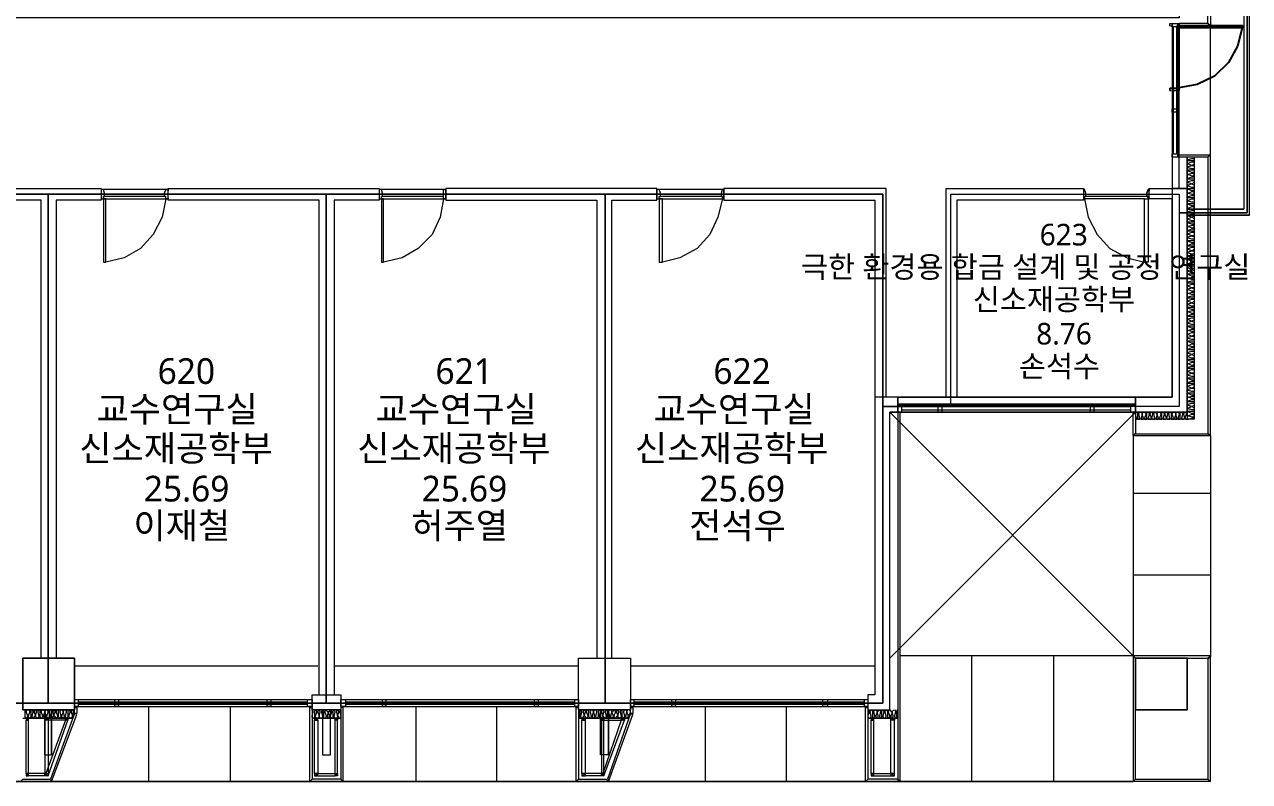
# Model space of a CAD drawing. Header units: millimetres. Extents: x -4005 to 126991, y -1911 to 106703.
# Drawn here: x 93879 to 110395, y 19414 to 29613 of the extents above; entities that cross this region are included whole.
import ezdxf

# ---------------------------------------------------------------- set-up
doc = ezdxf.new("R2010")
doc.units = ezdxf.units.MM
doc.layers.add('PDF_문자', color=7, linetype='Continuous')
doc.layers.add('PDF_형상', color=7, linetype='Continuous')
doc.styles.add('PDF 맑은 고딕', font='malgun.ttf')

msp = doc.modelspace()

# ---------------------------------------------------------------- linework, layer by layer
at = {"layer": 'PDF_형상', "lineweight": 5}
for points in [[(109835, 39358), (109867, 39389), (109867, 29596), (109835, 29627)], [(109354, 29580), (109354, 29627), (109431, 29627), (109431, 29580)], [(109447, 29627), (109447, 29596), (109867, 29596), (109835, 29627)], [(109447, 29565), (109447, 28756)], [(109338, 28725), (109322, 28725), (109322, 28756), (109369, 28756), (109416, 28756), (109447, 28756), (109447, 28725), (109431, 28725), (109447, 28725), (109447, 28756), (109416, 28756), (109369, 28756), (109322, 28756), (109322, 28725)], [(109354, 28430), (109354, 28476), (109431, 28476), (109431, 28430)], [(109556, 24388), (109556, 27824), (109354, 27824), (109354, 24590), (108856, 24590), (108856, 24388)], [(109447, 27824), (109447, 27855), (109867, 27855), (109835, 27824)], [(109867, 24077), (109867, 27855), (109835, 27824), (109835, 24108)], [(109571, 27590), (109618, 27575), (109649, 27575), (109649, 27590), (109649, 27606), (109618, 27606)], [(90451, 27326), (90451, 20471), (94198, 20471), (94198, 27326)], [(94198, 27326), (94198, 20471), (97944, 20471), (97944, 27326)], [(94913, 27264), (95814, 27264), (95814, 27388), (94913, 27388)], [(94944, 27264), (94944, 26409), (94975, 26409), (94975, 27264)], [(97944, 27326), (97944, 20471), (101706, 20471), (101706, 27326)], [(98659, 27264), (99560, 27264), (99560, 27388), (98659, 27388)], [(98690, 27264), (98690, 26409), (98721, 26409), (98721, 27264)], [(105452, 27326), (101706, 27326), (101706, 20471), (105452, 20471), (105452, 24466)], [(102405, 27264), (103307, 27264), (103307, 27388), (102405, 27388)], [(102436, 27264), (102436, 26409), (102483, 26409), (102483, 27264)], [(109354, 24590), (109354, 27264), (109043, 27264), (109043, 27404), (109556, 27404), (109556, 24590), (109556, 24388), (108856, 24388), (105654, 24388), (108856, 24388), (109556, 24388), (109556, 24590), (109556, 27404), (109354, 27404)], [(109447, 24466), (106369, 24466), (106369, 27326), (109447, 27326)], [(109027, 27264), (109027, 26409), (108981, 26409), (108981, 27264)], [(109043, 27373), (109043, 27388), (109027, 27388), (109012, 27342), (109012, 27295), (109027, 27295), (109027, 27264), (109043, 27264), (109043, 27279), (109043, 27264), (109027, 27264), (109027, 27295), (109012, 27295), (109012, 27342), (109027, 27388), (109043, 27388)], [(109571, 27342), (109618, 27326), (109649, 27326), (109649, 27342), (109649, 27357), (109618, 27357)], [(109571, 27140), (109618, 27124), (109649, 27124), (109649, 27140), (109649, 27155), (109618, 27155)], [(109571, 26891), (109618, 26875), (109649, 26875), (109649, 26891), (109649, 26906), (109618, 26906)], [(109571, 26440), (109618, 26425), (109649, 26425), (109649, 26440), (109649, 26456), (109618, 26456)], [(109571, 26083), (109556, 26083), (109556, 26067), (109556, 26051), (109571, 26051), (109618, 26067)], [(109571, 25741), (109618, 25725), (109649, 25725), (109649, 25741), (109649, 25756), (109618, 25756)], [(109571, 25290), (109618, 25274), (109649, 25274), (109649, 25290), (109649, 25305), (109618, 25305)], [(109571, 25041), (109618, 25025), (109649, 25025), (109649, 25041), (109649, 25057), (109618, 25057)], [(108856, 24497), (105654, 24497)], [(105654, 24481), (105701, 24481), (105701, 24388), (105654, 24388)], [(106198, 24481), (106245, 24481), (106245, 24388), (106198, 24388)], [(108250, 24481), (108297, 24481), (108297, 24388), (108250, 24388)], [(108794, 24481), (108856, 24481), (108856, 24388), (108794, 24388)], [(105654, 19445), (105685, 19414), (105685, 24388), (105654, 24388)], [(108856, 24108), (108825, 24077), (108825, 24388), (108856, 24388)], [(108949, 24357), (108934, 24310), (108934, 24295), (108949, 24295), (108965, 24295), (108965, 24310)], [(109151, 24357), (109136, 24310), (109136, 24295), (109151, 24295), (109167, 24295), (109167, 24310)], [(109400, 24357), (109385, 24310), (109385, 24295), (109400, 24295), (109416, 24295), (109416, 24310)], [(109618, 24357), (109571, 24342), (109618, 24326), (109649, 24326), (109649, 24342), (109649, 24357)], [(108856, 24093), (108825, 24077), (109867, 24077), (109835, 24093)], [(93856, 20378), (93856, 21077), (94555, 21077), (94555, 20378)], [(94555, 21077), (93856, 21077), (93856, 20378), (94555, 20378)], [(101348, 20378), (101348, 21077), (102048, 21077), (102048, 20378)], [(108856, 21077), (108825, 21093), (108825, 19414), (108856, 19445)], [(109556, 20378), (109556, 21077), (108856, 21077), (108856, 20378)], [(109867, 21093), (109835, 21062), (109835, 19445), (109867, 19414)], [(94555, 20518), (94602, 20518), (94602, 20424), (94555, 20424)], [(95099, 20518), (95146, 20518), (95146, 20424), (95099, 20424)], [(97151, 20518), (97198, 20518), (97198, 20424), (97151, 20424)], [(97695, 20518), (97757, 20518), (97757, 20424), (97695, 20424)], [(97757, 20580), (98146, 20580), (98146, 20378), (97757, 20378)], [(98146, 20518), (98208, 20518), (98208, 20424), (98146, 20424)], [(98705, 20518), (98752, 20518), (98752, 20424), (98705, 20424)], [(100757, 20518), (100804, 20518), (100804, 20424), (100757, 20424)], [(101301, 20518), (101348, 20518), (101348, 20424), (101301, 20424)], [(102048, 20518), (102094, 20518), (102094, 20424), (102048, 20424)], [(102607, 20518), (102654, 20518), (102654, 20424), (102607, 20424)], [(104644, 20518), (104706, 20518), (104706, 20424), (104644, 20424)], [(105203, 20518), (105250, 20518), (105250, 20424), (105203, 20424)], [(94027, 20300), (94042, 20347), (94042, 20362), (94027, 20378), (94011, 20378), (94011, 20362), (94011, 20347)], [(94586, 20315), (94555, 20331), (94229, 19445), (94244, 19414)], [(94275, 20300), (94291, 20347), (94291, 20362), (94275, 20378), (94260, 20362), (94260, 20347)], [(97757, 19445), (97726, 19414), (97726, 20409), (97757, 20409)], [(97975, 20347), (97959, 20300), (97959, 20284), (97975, 20269), (97990, 20269), (97990, 20284), (97990, 20300)], [(98146, 19445), (98177, 19414), (98177, 20409), (98146, 20409)], [(101348, 20409), (101348, 19445), (101317, 19414), (101317, 20409)], [(101426, 20300), (101441, 20347), (101441, 20362), (101426, 20378), (101410, 20378), (101410, 20362), (101410, 20347)], [(101659, 20347), (101675, 20300), (101690, 20347), (101690, 20362), (101690, 20378), (101675, 20378), (101659, 20362)], [(102079, 20315), (102048, 20331), (101737, 19445), (101752, 19414)], [(101877, 20300), (101892, 20347), (101892, 20362), (101877, 20378), (101861, 20378), (101861, 20362), (101861, 20347)], [(105250, 19445), (105219, 19414), (105219, 20409), (105250, 20409)], [(105374, 20347), (105359, 20300), (105359, 20284), (105374, 20269), (105390, 20269), (105390, 20284), (105390, 20300)], [(105561, 20300), (105561, 20284), (105561, 20269), (105576, 20269), (105592, 20284), (105592, 20300), (105576, 20347)], [(93902, 20269), (93902, 20238), (93933, 20238), (93933, 20269)], [(94198, 20269), (94198, 20238), (94151, 20238), (94151, 20269)], [(94462, 20269), (94462, 20238), (94431, 20238), (94431, 20269)], [(97788, 20269), (97788, 20238), (97835, 20238), (97835, 20269)], [(98099, 20269), (98099, 20238), (98068, 20238), (98068, 20269)], [(101395, 20269), (101395, 20238), (101441, 20238), (101441, 20269)], [(101970, 20269), (101970, 20238), (101923, 20238), (101923, 20269)], [(105296, 20269), (105296, 20238), (105328, 20238), (105328, 20269)], [(105607, 20269), (105607, 20238), (105561, 20238), (105561, 20269)], [(93902, 19523), (93902, 19492), (93933, 19492), (93933, 19523)], [(94198, 19523), (94198, 19492), (94151, 19492), (94151, 19523)], [(97788, 19523), (97788, 19492), (97835, 19492), (97835, 19523)], [(98099, 19523), (98099, 19492), (98068, 19492), (98068, 19523)], [(101395, 19523), (101395, 19492), (101441, 19492), (101441, 19523)], [(101690, 19523), (101690, 19492), (101659, 19492), (101659, 19523)], [(105296, 19523), (105296, 19492), (105328, 19492), (105328, 19523)], [(108856, 19445), (109835, 19445), (109867, 19414), (108825, 19414), (19583, 19414), (108825, 19414)], [(94229, 19445), (94244, 19414), (93824, 19414), (93856, 19445)], [(97757, 19445), (97726, 19414), (98177, 19414), (98146, 19445)], [(101317, 19414), (101348, 19445), (101721, 19445), (101752, 19414)], [(105250, 19445), (105219, 19414), (105669, 19414), (105654, 19445)]]:
    msp.add_lwpolyline(points, close=True, dxfattribs=at)
for points in [[(82943, 38969), (86394, 38969), (94198, 38969), (101706, 38969), (109447, 38969), (109447, 30280), (110364, 30280), (110364, 27077), (109447, 27077), (109447, 24466), (105452, 24466), (105452, 20471), (101706, 20471), (97944, 20471), (94198, 20471), (90451, 20471), (86705, 20471), (82943, 20471)], [(82943, 27326), (86705, 27326), (90451, 27326), (94198, 27326), (105452, 27326), (105452, 24466), (106369, 24466), (106369, 27326), (109447, 27326), (109447, 27077), (110364, 27077), (110364, 30280), (109447, 30280), (109447, 29704), (101706, 29704), (94198, 29704), (86394, 29704), (84156, 29704), (84156, 30886), (82943, 30886)], [(110395, 27046), (109556, 27046), (110395, 27046), (110395, 30326), (109556, 30326), (110395, 30326)], [(110317, 30248), (109556, 30248), (110317, 30248), (110317, 27124), (109556, 27124), (110317, 27124)], [(109431, 29627), (109447, 29627), (109447, 29596), (109416, 29596), (109416, 29580), (109369, 29580), (109322, 29596), (109322, 29627), (109338, 29627), (109354, 29627), (109354, 27824), (109354, 27870), (109431, 27870), (109431, 27824), (109354, 27824)], [(109431, 27824), (109431, 29627), (109447, 29627), (109447, 29596), (109416, 29596), (109416, 29580), (109369, 29580), (109322, 29596), (109322, 29627), (109338, 29627)], [(109369, 27870), (109369, 29580)], [(109416, 27870), (109416, 29580), (109416, 28756), (109416, 29580)], [(109867, 27839), (109867, 29596)], [(109447, 27404), (109447, 28725), (109354, 28725), (109447, 28725)], [(109354, 28725), (109354, 27404), (109556, 27404)], [(109649, 27824), (109649, 24295), (108856, 24295), (108872, 24295), (108872, 24310), (108856, 24357), (108856, 24373), (108872, 24388), (108887, 24388), (108887, 24373), (108887, 24357), (108887, 24310), (108887, 24295), (108903, 24295), (108918, 24295), (108918, 24310), (108903, 24357), (108903, 24373), (108918, 24388), (108934, 24388), (108949, 24373), (108949, 24357), (108949, 24373), (108965, 24388), (108981, 24388), (108996, 24373), (108996, 24357), (108981, 24310), (108981, 24295), (108996, 24295), (109012, 24295), (109012, 24310), (109012, 24357), (109012, 24373), (109012, 24388), (109027, 24388), (109043, 24373), (109043, 24357), (109027, 24310), (109027, 24295), (109043, 24295), (109074, 24295), (109074, 24310), (109058, 24357), (109058, 24373), (109074, 24388), (109089, 24388), (109089, 24373), (109089, 24357), (109074, 24310), (109089, 24295), (109105, 24295), (109120, 24295), (109120, 24310), (109105, 24357), (109105, 24373), (109120, 24388), (109136, 24388), (109136, 24373), (109151, 24357), (109151, 24373), (109167, 24388), (109183, 24388), (109198, 24373), (109198, 24357), (109183, 24310), (109183, 24295), (109198, 24295), (109214, 24295), (109214, 24310), (109214, 24357), (109214, 24373), (109214, 24388), (109229, 24388), (109245, 24373), (109245, 24357), (109229, 24310), (109229, 24295), (109245, 24295), (109260, 24295), (109276, 24310), (109260, 24357), (109260, 24373), (109260, 24388), (109276, 24388), (109291, 24373), (109291, 24357), (109276, 24310), (109291, 24295), (109307, 24295), (109322, 24295), (109322, 24310), (109307, 24357), (109307, 24373), (109322, 24388), (109338, 24388), (109338, 24373), (109338, 24357), (109338, 24310), (109338, 24295), (109354, 24295), (109369, 24295), (109369, 24310), (109354, 24357), (109354, 24373), (109369, 24388), (109385, 24388), (109400, 24373), (109400, 24357), (109400, 24373), (109416, 24388), (109431, 24388), (109447, 24373), (109447, 24357), (109431, 24310), (109431, 24295), (109447, 24295), (109462, 24295), (109462, 24310), (109462, 24357), (109462, 24373), (109462, 24388), (109478, 24388), (109493, 24373), (109493, 24357), (109478, 24310), (109478, 24295), (109493, 24295), (109509, 24295), (109525, 24310), (109509, 24357), (109509, 24373), (109525, 24388), (109540, 24388), (109540, 24373), (109540, 24357), (109525, 24310), (109540, 24295), (109556, 24295)], [(109556, 27824), (109556, 27808), (109556, 27792), (109571, 27792), (109618, 27808), (109649, 27808), (109649, 27792), (109649, 27777), (109618, 27777), (109571, 27777), (109556, 27777), (109556, 27761), (109556, 27746), (109571, 27746), (109618, 27761), (109649, 27761), (109649, 27746), (109649, 27730), (109618, 27715), (109571, 27730), (109556, 27730), (109556, 27715), (109556, 27699), (109571, 27699), (109618, 27715), (109649, 27715), (109649, 27684), (109649, 27668), (109618, 27668), (109571, 27684), (109556, 27684), (109556, 27668), (109556, 27653), (109571, 27653), (109618, 27653), (109649, 27653), (109649, 27637), (109649, 27621), (109618, 27621), (109571, 27637), (109556, 27637), (109556, 27621), (109556, 27606), (109556, 27590), (109571, 27590), (109556, 27590), (109556, 27575), (109556, 27559), (109556, 27544), (109571, 27544), (109618, 27559), (109649, 27559), (109649, 27544), (109649, 27528), (109618, 27528), (109571, 27528), (109556, 27528), (109556, 27513), (109556, 27497), (109571, 27497), (109618, 27513), (109649, 27513), (109649, 27497), (109649, 27482), (109618, 27466), (109571, 27450), (109556, 27450), (109556, 27466), (109556, 27482), (109571, 27482), (109618, 27466), (109649, 27450), (109649, 27435), (109649, 27419), (109618, 27419), (109571, 27435), (109556, 27435), (109556, 27419), (109556, 27404), (109571, 27404), (109618, 27404), (109649, 27404), (109649, 27388), (109649, 27373), (109618, 27373), (109571, 27388), (109556, 27388), (109556, 27373), (109556, 27357), (109556, 27342), (109571, 27342), (109556, 27342), (109556, 27326), (109556, 27311), (109556, 27295), (109571, 27295), (109618, 27311), (109649, 27311), (109649, 27295), (109649, 27279), (109618, 27279), (109571, 27279), (109556, 27279), (109556, 27264), (109556, 27248), (109571, 27248), (109618, 27264), (109649, 27264), (109649, 27248), (109649, 27217), (109618, 27217), (109571, 27233), (109556, 27233), (109556, 27217), (109556, 27202), (109571, 27202), (109618, 27202), (109649, 27202), (109649, 27186), (109649, 27171), (109618, 27171), (109571, 27186), (109556, 27186), (109556, 27171), (109556, 27155), (109556, 27140), (109571, 27140), (109556, 27140), (109556, 27124), (109556, 27108), (109556, 27093), (109571, 27093), (109618, 27108), (109649, 27108), (109649, 27093), (109649, 27077), (109618, 27077), (109571, 27077), (109556, 27077), (109556, 27062), (109556, 27046), (109571, 27046), (109618, 27062), (109649, 27062), (109649, 27046), (109649, 27031), (109618, 27015), (109571, 27031), (109556, 27031), (109556, 27015), (109556, 27000), (109571, 27000), (109618, 27015), (109649, 27000), (109649, 26984), (109649, 26969), (109618, 26969), (109571, 26984), (109556, 26984), (109556, 26969), (109556, 26953), (109571, 26953), (109618, 26953), (109649, 26953), (109649, 26937), (109649, 26922), (109618, 26922), (109571, 26937), (109556, 26937), (109556, 26922), (109556, 26906), (109556, 26891), (109571, 26891), (109556, 26891), (109556, 26875), (109556, 26860), (109556, 26844), (109571, 26844), (109618, 26860), (109649, 26860), (109649, 26844), (109649, 26829), (109618, 26829), (109571, 26829), (109556, 26829), (109556, 26813), (109556, 26798), (109571, 26798), (109618, 26813), (109649, 26813), (109649, 26798), (109649, 26766), (109618, 26766), (109571, 26782), (109556, 26782), (109556, 26766), (109556, 26751), (109571, 26751), (109618, 26766), (109649, 26751), (109649, 26735), (109649, 26720), (109618, 26720), (109571, 26735), (109556, 26735), (109556, 26720), (109556, 26704), (109571, 26704), (109618, 26704), (109649, 26704), (109649, 26689), (109649, 26673), (109618, 26673), (109571, 26689), (109556, 26689), (109556, 26673), (109556, 26658), (109556, 26642), (109571, 26642), (109618, 26658), (109649, 26658), (109649, 26642), (109649, 26627), (109618, 26627), (109571, 26627), (109556, 26627), (109556, 26611), (109556, 26595), (109571, 26595), (109618, 26611), (109649, 26611), (109649, 26595), (109649, 26580), (109618, 26564), (109571, 26580), (109556, 26580), (109556, 26564), (109556, 26549), (109571, 26549), (109618, 26564), (109649, 26564), (109649, 26533), (109649, 26518), (109618, 26518), (109571, 26533), (109556, 26533), (109556, 26518), (109556, 26502), (109571, 26502), (109618, 26502), (109649, 26502), (109649, 26487), (109649, 26471), (109618, 26471), (109571, 26487), (109556, 26487), (109556, 26471), (109556, 26456), (109556, 26440), (109571, 26440), (109556, 26440), (109556, 26425), (109556, 26409), (109556, 26393), (109571, 26393), (109618, 26409), (109649, 26409), (109649, 26393), (109649, 26378), (109618, 26378), (109571, 26378), (109556, 26378), (109556, 26362), (109556, 26347), (109571, 26347), (109618, 26362), (109649, 26362), (109649, 26347), (109649, 26331), (109618, 26316), (109571, 26331), (109556, 26331), (109556, 26316), (109556, 26300), (109571, 26300), (109618, 26316), (109649, 26300), (109649, 26285), (109649, 26269), (109618, 26269), (109571, 26285), (109556, 26285), (109556, 26269), (109556, 26254), (109571, 26254), (109618, 26254), (109649, 26254), (109649, 26238), (109649, 26222), (109618, 26222), (109571, 26238), (109556, 26238), (109556, 26222), (109556, 26207), (109556, 26191), (109571, 26191), (109618, 26207), (109649, 26207), (109649, 26191), (109649, 26176), (109618, 26176), (109571, 26191), (109556, 26191), (109556, 26176), (109556, 26160), (109556, 26145), (109571, 26145), (109618, 26160), (109649, 26160), (109649, 26145), (109649, 26129), (109618, 26129), (109571, 26129), (109556, 26129), (109556, 26114), (109556, 26098), (109571, 26098), (109618, 26114), (109649, 26114), (109649, 26098), (109649, 26067), (109618, 26067), (109649, 26051), (109649, 26036), (109649, 26020), (109618, 26020), (109571, 26036), (109556, 26036), (109556, 26020), (109556, 26005), (109571, 25989), (109618, 26005), (109649, 26005), (109649, 25989), (109649, 25974), (109618, 25974), (109571, 25989), (109556, 25989), (109556, 25974), (109556, 25958), (109556, 25943), (109571, 25943), (109618, 25958), (109649, 25958), (109649, 25943), (109649, 25927), (109618, 25927), (109571, 25927), (109556, 25927), (109556, 25912), (109556, 25896), (109571, 25896), (109618, 25912), (109649, 25912), (109649, 25896), (109649, 25880), (109618, 25865), (109571, 25880), (109556, 25880), (109556, 25865), (109556, 25849), (109571, 25849), (109618, 25865), (109649, 25849), (109649, 25834), (109649, 25818), (109618, 25818), (109571, 25834), (109556, 25834), (109556, 25818), (109556, 25803), (109571, 25803), (109618, 25803), (109649, 25803), (109649, 25787), (109649, 25772), (109618, 25772), (109571, 25787), (109556, 25787), (109556, 25772), (109556, 25756), (109556, 25741), (109571, 25741), (109556, 25741), (109556, 25725), (109556, 25709), (109556, 25694), (109571, 25694), (109618, 25709), (109649, 25709), (109649, 25694), (109649, 25678), (109618, 25678), (109571, 25678), (109556, 25678), (109556, 25663), (109556, 25647), (109571, 25647), (109618, 25663), (109649, 25663), (109649, 25647), (109649, 25632), (109618, 25616), (109571, 25632), (109556, 25632), (109556, 25616), (109556, 25601), (109571, 25601), (109618, 25616), (109649, 25601), (109649, 25585), (109649, 25570), (109618, 25570), (109571, 25585), (109556, 25585), (109556, 25570), (109556, 25554), (109571, 25554), (109618, 25554), (109649, 25554), (109649, 25538), (109649, 25523), (109618, 25523), (109571, 25538), (109556, 25538), (109556, 25523), (109556, 25507), (109556, 25492), (109571, 25492), (109618, 25507), (109649, 25507), (109649, 25492), (109649, 25476), (109618, 25476), (109571, 25492), (109556, 25476), (109556, 25461), (109556, 25445), (109571, 25445), (109618, 25461), (109649, 25461), (109649, 25445), (109649, 25430), (109618, 25414), (109571, 25430), (109556, 25430), (109556, 25414), (109556, 25399), (109571, 25399), (109618, 25414), (109649, 25414), (109649, 25383), (109649, 25367), (109618, 25367), (109571, 25383), (109556, 25383), (109556, 25367), (109556, 25352), (109571, 25352), (109618, 25352), (109649, 25352), (109649, 25336), (109649, 25321), (109618, 25321), (109571, 25336), (109556, 25336), (109556, 25321), (109556, 25305), (109556, 25290), (109571, 25290), (109556, 25290), (109556, 25274), (109556, 25259), (109556, 25243), (109571, 25243), (109618, 25259), (109649, 25259), (109649, 25243), (109649, 25228), (109618, 25228), (109571, 25228), (109556, 25228), (109556, 25212), (109556, 25196), (109571, 25196), (109618, 25212), (109649, 25212), (109649, 25196), (109649, 25181), (109618, 25165), (109571, 25181), (109556, 25181), (109556, 25165), (109556, 25150), (109571, 25150), (109618, 25165), (109649, 25150), (109649, 25134), (109649, 25119), (109618, 25119), (109571, 25134), (109556, 25134), (109556, 25119), (109556, 25103), (109571, 25103), (109618, 25103), (109649, 25103), (109649, 25088), (109649, 25072), (109618, 25072), (109571, 25088), (109556, 25088), (109556, 25072), (109556, 25057), (109556, 25041), (109571, 25041), (109556, 25041), (109556, 25025), (109556, 25010), (109556, 24994), (109571, 24994), (109618, 25010), (109649, 25010), (109649, 24994), (109649, 24979), (109618, 24979), (109571, 24979), (109556, 24979), (109556, 24963), (109556, 24948), (109571, 24948), (109618, 24963), (109649, 24963), (109649, 24948), (109649, 24917), (109618, 24917), (109571, 24932), (109556, 24932), (109556, 24917), (109556, 24901), (109571, 24901), (109618, 24917), (109649, 24901), (109649, 24886), (109649, 24870), (109618, 24870), (109571, 24886), (109556, 24886), (109556, 24870), (109556, 24854), (109571, 24854), (109618, 24854), (109649, 24854), (109649, 24839), (109649, 24823), (109618, 24823), (109571, 24839), (109556, 24839), (109556, 24823), (109556, 24808), (109556, 24792), (109571, 24792), (109618, 24808), (109649, 24808), (109649, 24792), (109649, 24777), (109618, 24777), (109571, 24777), (109556, 24777), (109556, 24761), (109556, 24746), (109571, 24746), (109618, 24761), (109649, 24761), (109649, 24746), (109649, 24730), (109618, 24715), (109571, 24730), (109556, 24730), (109556, 24715), (109556, 24699), (109571, 24699), (109618, 24715), (109649, 24715), (109649, 24683), (109649, 24668), (109618, 24668), (109571, 24683), (109556, 24683), (109556, 24668), (109556, 24652), (109571, 24652), (109618, 24652), (109649, 24652), (109649, 24637), (109649, 24621), (109618, 24621), (109571, 24637), (109556, 24637), (109556, 24621), (109556, 24606), (109556, 24590), (109571, 24590), (109618, 24606), (109649, 24606), (109649, 24590), (109649, 24575), (109618, 24575), (109571, 24590), (109556, 24590), (109556, 24575), (109556, 24559), (109556, 24544), (109571, 24544), (109618, 24559), (109649, 24559), (109649, 24544), (109649, 24528), (109618, 24528), (109571, 24528), (109556, 24528), (109556, 24513), (109556, 24497), (109571, 24497), (109618, 24513), (109649, 24513), (109649, 24497), (109649, 24481), (109618, 24466), (109571, 24481), (109556, 24481), (109556, 24466), (109556, 24450), (109571, 24450), (109618, 24466), (109649, 24450), (109649, 24435), (109649, 24419), (109618, 24419), (109571, 24435), (109556, 24435), (109556, 24419), (109556, 24404), (109571, 24404), (109618, 24404), (109649, 24404), (109649, 24388), (109649, 24373), (109618, 24373), (109571, 24388), (109556, 24388), (109556, 24373), (109556, 24357), (109556, 24342), (109571, 24342), (109556, 24326), (109556, 24310), (109556, 24295), (109571, 24295), (109618, 24310), (109649, 24310), (109649, 24295)], [(94104, 21077), (94104, 27248), (92068, 27248), (92068, 27404), (94913, 27404), (94913, 27248), (94306, 27248), (94306, 21077)], [(94913, 27279), (94913, 27264), (94944, 27264), (94944, 27295), (94959, 27295), (94959, 27342), (94944, 27388), (94913, 27388), (94913, 27373)], [(95768, 27295), (94944, 27295)], [(94959, 27264), (95783, 27264), (95736, 27015), (95612, 26782), (95441, 26595), (95223, 26471), (94975, 26409)], [(95814, 27279), (95814, 27264), (95783, 27264), (95783, 27295), (95768, 27295), (95768, 27342), (95783, 27388), (95814, 27388), (95814, 27373)], [(97851, 20580), (97851, 27248), (95814, 27248), (95814, 27404), (98659, 27404), (98659, 27248), (98053, 27248), (98053, 20580)], [(98659, 27279), (98659, 27264), (98690, 27264), (98690, 27295), (98705, 27295), (98705, 27342), (98690, 27388), (98659, 27388), (98659, 27373)], [(99514, 27295), (98690, 27295)], [(98721, 27264), (99529, 27264), (99483, 27015), (99374, 26782), (99187, 26595), (98970, 26471), (98721, 26409)], [(99560, 27279), (99560, 27264), (99529, 27264), (99529, 27295), (99529, 27342), (99529, 27388), (99560, 27388), (99560, 27373)], [(101799, 21077), (101799, 27248), (102405, 27248), (102405, 27404), (99560, 27404), (99560, 27248), (101597, 27248), (101597, 21077)], [(102405, 27279), (102405, 27264), (102436, 27264), (102436, 27295), (102452, 27295), (102452, 27342), (102436, 27388), (102405, 27388), (102405, 27373)], [(103276, 27295), (102452, 27295)], [(102483, 27264), (103291, 27264), (103229, 27015), (103120, 26782), (102949, 26595), (102716, 26471), (102483, 26409)], [(103307, 27279), (103307, 27264), (103291, 27264), (103291, 27295), (103276, 27295), (103276, 27342), (103291, 27388), (103307, 27388), (103307, 27373)], [(105498, 24590), (105498, 27404), (103307, 27404), (103307, 27248), (105343, 27248), (105343, 20580), (105250, 20580), (105250, 20378), (105545, 20378), (105545, 24388), (105654, 24388), (105654, 24590), (105343, 24590)], [(106307, 24590), (106307, 27404), (108157, 27404), (108157, 27248), (106447, 27248), (106447, 24590)], [(108157, 27279), (108157, 27264), (108172, 27264), (108172, 27295), (108188, 27295), (108188, 27342), (108172, 27388), (108157, 27388), (108157, 27373)], [(108981, 27264), (108172, 27264), (108219, 27015), (108343, 26782), (108514, 26595), (108747, 26471), (108981, 26409)], [(109012, 27295), (108188, 27295)], [(105545, 21077), (108856, 24388), (105654, 24388), (108856, 24388), (108856, 24590), (109354, 24590), (108856, 24590), (105654, 24590), (108856, 24590), (105654, 24590), (105654, 24388), (105545, 24388)], [(105654, 24590), (105654, 24388), (105545, 24388), (108856, 21077), (108825, 21108), (105685, 21108)], [(105654, 24481), (108856, 24481)], [(105701, 24466), (108794, 24466)], [(105701, 24419), (108794, 24419)], [(108825, 24077), (108825, 21093)], [(109867, 24077), (109867, 21093)], [(108825, 23300), (109867, 23300)], [(108825, 22196), (109867, 22196)], [(106649, 21108), (106649, 19414)], [(107752, 21108), (107752, 19414)], [(108856, 21077), (109556, 21077), (109556, 20378), (108856, 20378), (108856, 21077), (109835, 21077), (109867, 21108), (108825, 21108)], [(97835, 20968), (94555, 20968)], [(101348, 20968), (98053, 20968)], [(105343, 20968), (102048, 20968)], [(94555, 20518), (97757, 20518)], [(94602, 20486), (97695, 20486)], [(98146, 20518), (101348, 20518)], [(98208, 20486), (101301, 20486)], [(102048, 20518), (105250, 20518)], [(102094, 20486), (105203, 20486)], [(94446, 20269), (94431, 20284), (94431, 20300), (94446, 20347), (94446, 20362), (94431, 20378), (94415, 20378), (94400, 20362), (94400, 20347), (94415, 20300), (94415, 20284), (94400, 20269), (94384, 20284), (94384, 20300), (94400, 20347), (94400, 20362), (94384, 20378), (94369, 20378), (94353, 20362), (94353, 20347), (94369, 20300), (94369, 20284), (94353, 20269), (94337, 20284), (94337, 20300), (94337, 20347), (94337, 20362), (94337, 20378), (94322, 20378), (94306, 20362), (94306, 20347), (94322, 20300), (94322, 20284), (94306, 20269), (94291, 20284), (94275, 20300), (94260, 20284), (94244, 20269), (94229, 20284), (94229, 20300), (94244, 20347), (94244, 20362), (94229, 20378), (94213, 20378), (94213, 20362), (94213, 20347), (94213, 20300), (94213, 20284), (94198, 20269), (94182, 20284), (94182, 20300), (94198, 20347), (94198, 20362), (94182, 20378), (94166, 20378), (94151, 20362), (94151, 20347), (94166, 20300), (94166, 20284), (94151, 20269), (94135, 20284), (94135, 20300), (94151, 20347), (94151, 20362), (94135, 20378), (94120, 20378), (94104, 20362), (94104, 20347), (94120, 20300), (94120, 20284), (94104, 20269), (94089, 20284), (94089, 20300), (94089, 20347), (94089, 20362), (94089, 20378), (94073, 20378), (94058, 20362), (94058, 20347), (94073, 20300), (94073, 20284), (94058, 20269), (94027, 20284), (94027, 20300), (94011, 20284), (93995, 20269), (93980, 20284), (93980, 20300), (93995, 20347), (93995, 20362), (93980, 20378), (93964, 20378), (93964, 20362), (93964, 20347), (93964, 20300), (93964, 20284), (93949, 20269), (93933, 20284), (93933, 20300), (93949, 20347), (93949, 20362), (93933, 20378), (93918, 20378), (93902, 20362), (93902, 20347), (93918, 20300), (93918, 20284), (93902, 20269), (93887, 20284), (93887, 20300), (93887, 20347), (93887, 20362), (93887, 20378), (93871, 20378)], [(94151, 19771), (94151, 20378), (94151, 19771), (94244, 19771)], [(94540, 20284), (94524, 20300), (94540, 20347), (94540, 20362), (94540, 20378), (94524, 20378), (94508, 20362), (94508, 20347), (94524, 20300), (94524, 20284), (94493, 20269), (94477, 20284), (94477, 20300), (94493, 20347), (94493, 20362), (94477, 20378), (94462, 20378), (94462, 20362), (94462, 20347), (94462, 20300), (94462, 20284), (94446, 20269), (94198, 20269), (94198, 19523)], [(94244, 20378), (94244, 19771), (94244, 20378)], [(94555, 20424), (97757, 20424)], [(94586, 20315), (94555, 20331), (94555, 20409), (94586, 20409), (94586, 20331), (94555, 20331)], [(94602, 20455), (97695, 20455)], [(95550, 20424), (95550, 19414)], [(96654, 20424), (96654, 19414)], [(98146, 20378), (98130, 20362), (98130, 20347), (98146, 20300), (98146, 20284), (98130, 20269), (98115, 20269), (98115, 20284), (98099, 20300), (98115, 20347), (98115, 20362), (98099, 20378), (98084, 20362), (98084, 20347), (98099, 20300), (98099, 20284), (98084, 20269), (98068, 20269), (98053, 20284), (98053, 20300), (98068, 20347), (98068, 20362), (98053, 20378), (98037, 20362), (98037, 20347), (98037, 20300), (98037, 20284), (98037, 20269), (98022, 20269), (98006, 20284), (98006, 20300), (98022, 20347), (98022, 20362), (98006, 20378), (97990, 20362), (97975, 20347), (97959, 20362), (97944, 20378), (97928, 20362), (97928, 20347), (97944, 20300), (97944, 20284), (97928, 20269), (97913, 20269), (97913, 20284), (97913, 20300), (97913, 20347), (97913, 20362), (97897, 20378), (97882, 20362), (97882, 20347), (97897, 20300), (97897, 20284), (97882, 20269), (97866, 20269), (97851, 20284), (97851, 20300), (97866, 20347), (97866, 20362), (97851, 20378), (97835, 20362), (97835, 20347), (97851, 20300), (97851, 20284), (97835, 20269), (97819, 20269), (97804, 20284), (97804, 20300), (97819, 20347), (97819, 20362), (97804, 20378), (97788, 20362), (97788, 20347), (97788, 20300), (97788, 20284), (97788, 20269), (97773, 20269), (97757, 20284), (97757, 20300), (97773, 20347), (97773, 20362), (97757, 20378)], [(97897, 20378), (97897, 19771), (98006, 19771), (98006, 20378)], [(98146, 20424), (101348, 20424)], [(98208, 20455), (101301, 20455)], [(99156, 20424), (99156, 19414)], [(100244, 20424), (100244, 19414)], [(102032, 20284), (102032, 20300), (102048, 20347), (102048, 20362), (102032, 20378), (102016, 20378), (102001, 20362), (102001, 20347), (102016, 20300), (102016, 20284), (102001, 20269), (101985, 20284), (101985, 20300), (102001, 20347), (102001, 20362), (101985, 20378), (101970, 20378), (101954, 20362), (101954, 20347), (101970, 20300), (101970, 20284), (101954, 20269), (101939, 20284), (101939, 20300), (101939, 20347), (101939, 20362), (101939, 20378), (101923, 20378), (101908, 20362), (101908, 20347), (101923, 20300), (101923, 20284), (101908, 20269), (101877, 20284), (101877, 20300), (101861, 20284), (101845, 20269), (101830, 20284), (101830, 20300), (101845, 20347), (101845, 20362), (101830, 20378), (101814, 20378), (101814, 20362), (101799, 20347), (101814, 20300), (101814, 20284), (101799, 20269), (101783, 20284), (101783, 20300), (101799, 20347), (101799, 20362), (101783, 20378), (101768, 20378), (101752, 20362), (101752, 20347), (101768, 20300), (101768, 20284), (101752, 20269), (101737, 20284), (101737, 20300), (101737, 20347), (101737, 20362), (101737, 20378), (101721, 20378), (101706, 20362), (101706, 20347), (101721, 20300), (101721, 20284), (101706, 20269), (101690, 20284), (101675, 20300), (101675, 20284), (101643, 20269), (101628, 20284), (101628, 20300), (101643, 20347), (101643, 20362), (101628, 20378), (101612, 20378), (101612, 20362), (101612, 20347), (101612, 20300), (101612, 20284), (101597, 20269), (101581, 20284), (101581, 20300), (101597, 20347), (101597, 20362), (101581, 20378), (101566, 20378), (101550, 20362), (101550, 20347), (101566, 20300), (101566, 20284), (101550, 20269), (101535, 20284), (101535, 20300), (101550, 20347), (101550, 20362), (101535, 20378), (101519, 20378), (101504, 20362), (101504, 20347), (101519, 20300), (101519, 20284), (101504, 20269), (101488, 20284), (101488, 20300), (101488, 20347), (101488, 20362), (101488, 20378), (101472, 20378), (101457, 20362), (101457, 20347), (101472, 20300), (101472, 20284), (101457, 20269), (101441, 20284), (101426, 20300), (101410, 20284), (101395, 20269), (101379, 20284), (101379, 20300), (101395, 20347), (101395, 20362), (101379, 20378), (101364, 20378), (101364, 20362), (101364, 20347), (101364, 20300), (101364, 20284), (101348, 20269), (102032, 20269)], [(101752, 19771), (101752, 20378), (101752, 19771), (101643, 19771), (101643, 20378), (101643, 19771)], [(102048, 20424), (105250, 20424)], [(102048, 20331), (102048, 20409), (102079, 20409), (102079, 20331), (102048, 20331), (102079, 20315)], [(102094, 20455), (105203, 20455)], [(103058, 20424), (103058, 19414)], [(104146, 20424), (104146, 19414)], [(105250, 20378), (105265, 20362), (105265, 20347), (105250, 20300), (105250, 20284), (105265, 20269), (105281, 20269), (105296, 20284), (105296, 20300), (105281, 20347), (105281, 20362), (105296, 20378), (105312, 20362), (105312, 20347), (105312, 20300), (105312, 20284), (105312, 20269), (105328, 20269), (105343, 20284), (105343, 20300), (105328, 20347), (105328, 20362), (105343, 20378), (105374, 20362), (105374, 20347), (105390, 20362), (105405, 20378), (105421, 20362), (105421, 20347), (105405, 20300), (105405, 20284), (105421, 20269), (105436, 20269), (105436, 20284), (105436, 20300), (105436, 20347), (105436, 20362), (105452, 20378), (105467, 20362), (105467, 20347), (105452, 20300), (105452, 20284), (105467, 20269), (105483, 20269), (105498, 20284), (105498, 20300), (105483, 20347), (105483, 20362), (105498, 20378), (105514, 20362), (105514, 20347), (105514, 20300), (105514, 20284), (105514, 20269), (105530, 20269), (105545, 20284), (105545, 20300), (105530, 20347), (105530, 20362), (105545, 20378), (105561, 20362), (105576, 20347), (105576, 20362), (105607, 20378), (105623, 20362), (105623, 20347), (105607, 20300), (105607, 20284), (105623, 20269), (105638, 20269), (105638, 20284), (105638, 20300), (105638, 20347), (105638, 20362), (105654, 20378)], [(93856, 20269), (94524, 20269)], [(93902, 19523), (93902, 20238), (93933, 20269)], [(94446, 20238), (94198, 20238), (94151, 20269), (94151, 19523), (93933, 19523), (93933, 20238)], [(94151, 19523), (94198, 19492), (94462, 20238), (94431, 20269)], [(94431, 20238), (94166, 19523)], [(97757, 20269), (98146, 20269)], [(97788, 19523), (97788, 20238), (97835, 20269)], [(97835, 20238), (97835, 19523), (98068, 19523), (98068, 20238)], [(98099, 19523), (98099, 20238), (98068, 20269)], [(101395, 19523), (101395, 20238), (101441, 20269)], [(101659, 19523), (101441, 19523), (101441, 20238)], [(101690, 19523), (101690, 20269), (101659, 20269), (101659, 20238), (101690, 20238), (101659, 20269), (101659, 19523), (101690, 19492), (101970, 20238), (101923, 20269)], [(101923, 20238), (101675, 19523)], [(101939, 20269), (101690, 20269), (101690, 20238), (101939, 20238)], [(105250, 20269), (105654, 20269)], [(105296, 19523), (105296, 20238), (105328, 20269)], [(105296, 19492), (105328, 19523), (105561, 19523), (105561, 20238)], [(105328, 19523), (105328, 20238)], [(105607, 19523), (105561, 19523), (105561, 19492), (105607, 19492), (105607, 19523), (105607, 20238), (105561, 20269)], [(93902, 19492), (93933, 19523)], [(94151, 19492), (93933, 19492)], [(97788, 19492), (97835, 19523)], [(97835, 19492), (98068, 19492)], [(98099, 19492), (98068, 19523)], [(101395, 19492), (101441, 19523)], [(101659, 19492), (101441, 19492)], [(105328, 19492), (105561, 19492)], [(105607, 19492), (105561, 19523)]]:
    msp.add_lwpolyline(points, dxfattribs=at)
at = {"layer": 'PDF_형상', "lineweight": 25}
msp.add_lwpolyline([(109442, 29599), (110297, 29599), (110297, 29568), (109442, 29568)], close=True, dxfattribs=at)
msp.add_lwpolyline([(110297, 29568), (110235, 29319), (110110, 29101), (109924, 28915), (109690, 28806), (109442, 28759)], dxfattribs=at)

# ---------------------------------------------------------------- texts
at = {"layer": 'PDF_문자', "attachment_point": 4, "style": 'PDF 맑은 고딕'}
for s, insert, char_height in [('623', (107566, 26780), 290.5), ('극한 환경용 합금 설계 및 공정 연구실', (104348, 26330), 290.49), ('신소재공학부', (106665, 25894), 290.5), ('8.76', (107519, 25444), 290.5), ('620', (95674, 24941), 346.4), ('621', (99420, 24941), 346.4), ('622', (103167, 24941), 346.4), ('손석수', (107286, 24993), 290.5), ('교수연구실', (94850, 24413), 346.4), ('교수연구실', (98612, 24413), 346.4), ('교수연구실', (102359, 24413), 346.4), ('신소재공학부', (94617, 23885), 346.4), ('신소재공학부', (98364, 23885), 346.4), ('신소재공학부', (102110, 23885), 346.4), ('25.69', (95488, 23356), 346.4), ('25.69', (99234, 23356), 346.4), ('25.69', (102980, 23356), 346.4), ('이재철', (95348, 22843), 346.4), ('허주열', (99094, 22843), 346.4), ('전석우', (102840, 22843), 346.4)]:
    msp.add_mtext(s, dxfattribs=dict(at, insert=insert, char_height=char_height))

doc.saveas('drawing.dxf')
